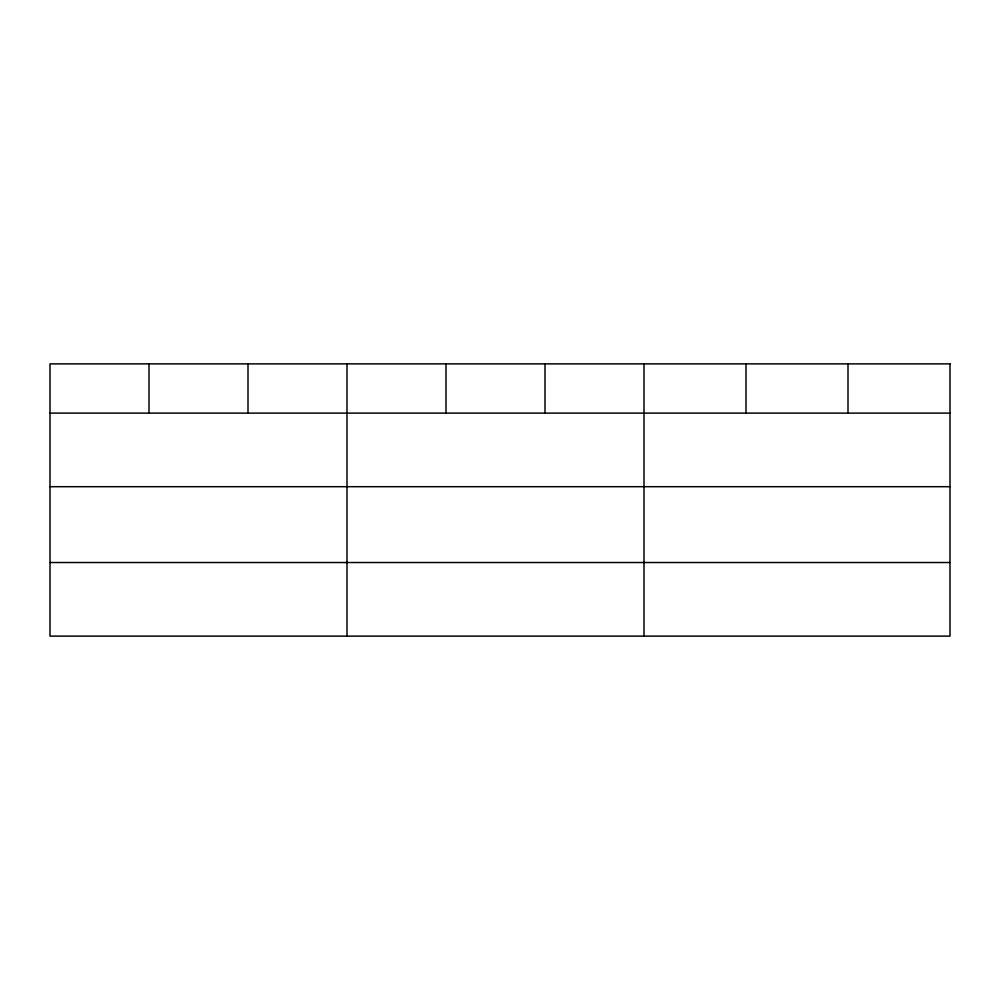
<?xml version="1.0" encoding="UTF-8"?>
<svg xmlns="http://www.w3.org/2000/svg" width="1000" height="1000" viewBox="0 0 1000 1000"><rect width="100%" height="100%" fill="white"/><g stroke="black" fill="none" stroke-linecap="round" stroke-linejoin="round"><path stroke-width="1.5" d="M50 413.113L950 413.113M50 486.7L950 486.7M50 562.525L950 562.525M848 363.888L848 413.113M746 363.888L746 413.113M644 363.888L644 636.112M545 363.888L545 413.113M446 363.888L446 413.113M347 363.888L347 636.112M248 363.888L248 413.113M149 363.888L149 413.113M950 363.888L50 363.888L50 636.112L950 636.112L950 363.888"/></g></svg>
